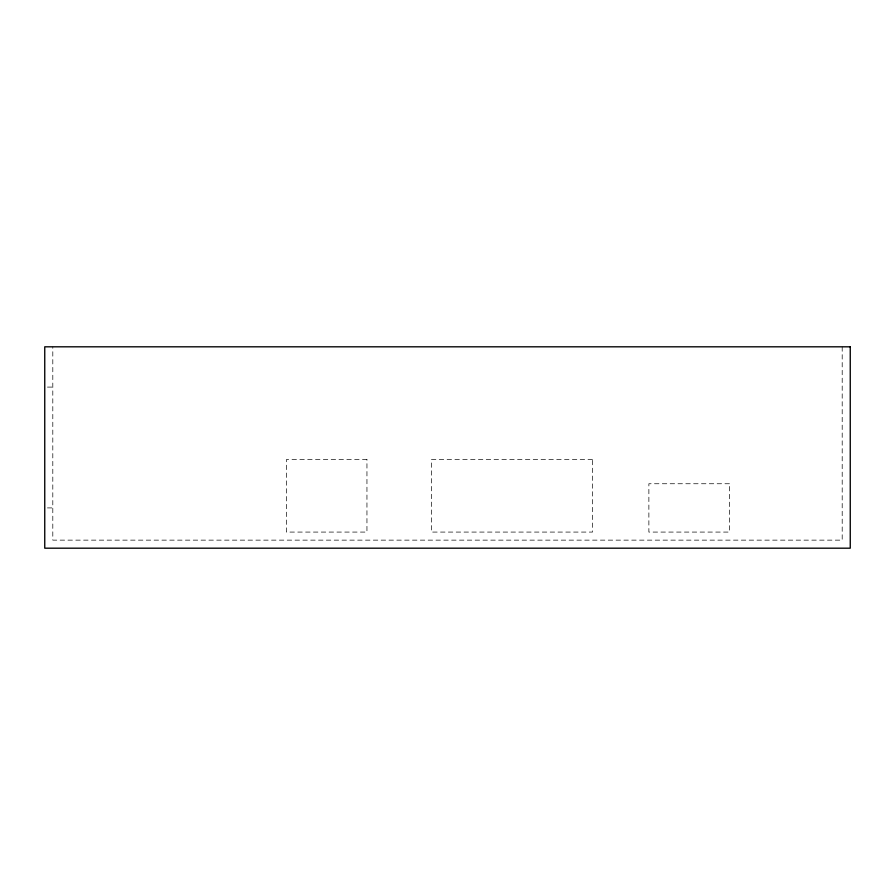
<?xml version="1.0" encoding="UTF-8"?>
<svg xmlns="http://www.w3.org/2000/svg" width="895" height="895" viewBox="0 0 895 895"><rect width="100%" height="100%" fill="white"/><g stroke="black" fill="none" stroke-linecap="round" stroke-linejoin="round"><path stroke-width="0.67" stroke-dasharray="4.47 3.36" d="M47.435 387.087L52.805 387.087M47.435 507.912L52.805 507.912M842.195 346.812L842.195 540.132L52.805 540.132L52.805 346.812M366.95 459.582L286.4 459.582L286.4 532.077L366.95 532.077L366.95 459.582M592.49 459.582L431.39 459.582L431.39 532.077L592.49 532.077L592.49 459.582M729.425 483.747L648.875 483.747L648.875 532.077L729.425 532.077L729.425 483.747"/><path stroke-width="1.34" d="M850.25 346.812L44.75 346.812L44.75 548.188L850.25 548.188L850.25 346.812"/></g></svg>
